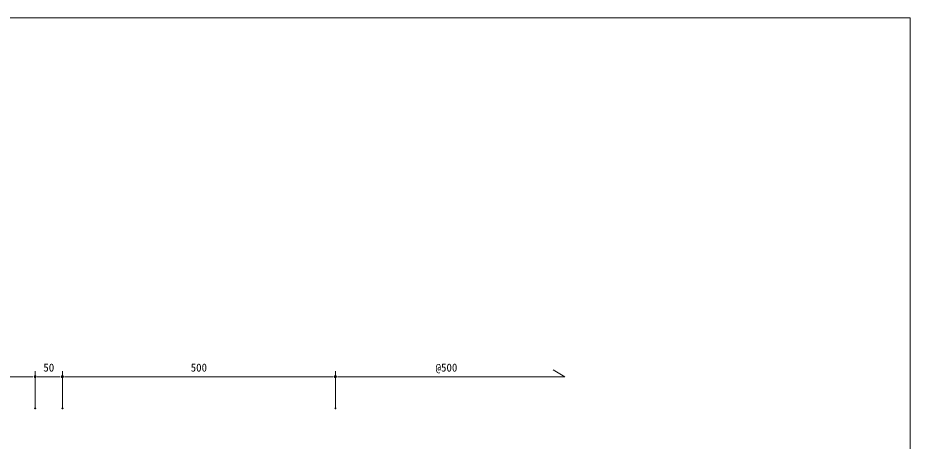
# Model space of a CAD drawing. Units: millimetres, scale not verified. Extents: x -1485 to 1485, y -1050 to 1050.
# Drawn here: x -150 to 1485, y 275 to 1050 of the extents above; entities that cross this region are included whole.
import ezdxf
from ezdxf.enums import TextEntityAlignment as Align

# ---------------------------------------------------------------- set-up
doc = ezdxf.new("R2010")
doc.units = ezdxf.units.MM
doc.header["$LTSCALE"] = 7
doc.header["$PDMODE"] = 32
doc.header["$PDSIZE"] = 1.4
for name, color, linetype, lineweight in [('0-0_0', 7, 'Continuous', 9), ('0-9_sunpo', 7, 'Continuous', 9), ('0-A_MOJI', 7, 'Continuous', 18), ('0-E_DECKM', 7, 'Continuous', 18)]:
    doc.layers.add(name, color=color, linetype=linetype, lineweight=lineweight)
doc.layers.add('0-2_DEFPOINTS', color=7, linetype='Continuous')
doc.styles.add('ＭＳ ゴシック', font='')
doc.styles.get('ＭＳ ゴシック').set_extended_font_data('MS Gothic')

# ---------------------------------------------------------------- blocks, each defined once
blk = doc.blocks.new('_Dot')
at = {"layer": '0-0_0'}
for p, q in [((-0.5, 0), (-1, 0)), ((0.25, 0), (-0.25, 0))]:
    blk.add_line(p, q, dxfattribs=at)
blk.add_circle((0, 0), 0.25, dxfattribs=at)
blk = doc.blocks.new('D3')
at = {"layer": '0-2_DEFPOINTS'}
for p in [(1916.837, 1443.116), (1416.837, 1385.194), (1916.837, 1385.194)]:
    blk.add_point(p, dxfattribs=at)
at = {"layer": '0-9_sunpo'}
for p, q in [((1416.837, 1385.694), (1416.837, 1453.116)), ((1424.837, 1443.116), (1908.837, 1443.116)), ((1916.837, 1385.694), (1916.837, 1453.116))]:
    blk.add_line(p, q, dxfattribs=at)
at = {"layer": '0-9_sunpo', "xscale": 8, "yscale": 8, "rotation": 180}
blk.add_blockref('_Dot', (1416.837, 1443.116), dxfattribs=at)
at = {"layer": '0-9_sunpo', "xscale": 8, "yscale": 8}
blk.add_blockref('_Dot', (1916.837, 1443.116), dxfattribs=at)
at = {"layer": '0-9_sunpo', "style": 'ＭＳ ゴシック'}
blk.add_text('500', height=14.66, dxfattribs=at).set_placement((1651.837, 1448.116), align=Align.BOTTOM_LEFT)
blk = doc.blocks.new('D6')
at = {"layer": '0-2_DEFPOINTS'}
for p in [(1366.837, 1443.116), (953.111, 1385.194), (1366.837, 1385.194)]:
    blk.add_point(p, dxfattribs=at)
at = {"layer": '0-A_MOJI', "lineweight": 9}
for p, q in [((953.111, 1400.194), (953.111, 1453.116)), ((961.111, 1443.116), (1358.837, 1443.116)), ((1366.837, 1400.194), (1366.837, 1453.116))]:
    blk.add_line(p, q, dxfattribs=at)
at = {"layer": '0-A_MOJI', "xscale": 8, "yscale": 8, "rotation": 180}
blk.add_blockref('_Dot', (953.111, 1443.116), dxfattribs=at)
at = {"layer": '0-A_MOJI', "xscale": 8, "yscale": 8}
blk.add_blockref('_Dot', (1366.837, 1443.116), dxfattribs=at)
at = {"layer": '0-A_MOJI', "style": 'ＭＳ ゴシック'}
for s, p in [('メンテナンス通路', (1079.974, 1482.168)), ('500程度', (1124.974, 1452.168))]:
    blk.add_text(s, height=14.66, dxfattribs=at).set_placement(p, align=Align.BOTTOM_LEFT)
blk = doc.blocks.new('D8')
at = {"layer": '0-2_DEFPOINTS'}
for p in [(1416.837, 1443.116), (1366.837, 1385.194), (1416.837, 1385.194)]:
    blk.add_point(p, dxfattribs=at)
at = {"layer": '0-9_sunpo'}
for p, q in [((1366.837, 1385.694), (1366.837, 1453.116)), ((1374.837, 1443.116), (1408.837, 1443.116)), ((1416.837, 1385.694), (1416.837, 1453.116))]:
    blk.add_line(p, q, dxfattribs=at)
at = {"layer": '0-9_sunpo', "xscale": 8, "yscale": 8, "rotation": 180}
blk.add_blockref('_Dot', (1366.837, 1443.116), dxfattribs=at)
at = {"layer": '0-9_sunpo', "xscale": 8, "yscale": 8}
blk.add_blockref('_Dot', (1416.837, 1443.116), dxfattribs=at)
at = {"layer": '0-9_sunpo', "style": 'ＭＳ ゴシック'}
blk.add_text('50', height=14.66, dxfattribs=at).set_placement((1381.837, 1448.116), align=Align.BOTTOM_LEFT)

msp = doc.modelspace()

# ---------------------------------------------------------------- linework, layer by layer
at = {"layer": '0-0_0', "lineweight": 18}
msp.add_lwpolyline([(-1485, -1050), (1485, -1050), (1485, 1050), (-1485, 1050)], close=True, dxfattribs=at)
at = {"layer": '0-9_sunpo', "lineweight": 18}
for p, q in [((431.837, 335.694), (431.837, 393.116)), ((439.837, 393.116), (852.513, 393.116)), ((852.513, 393.116), (830.863, 405.616))]:
    msp.add_line(p, q, dxfattribs=at)
at = {"layer": '0-E_DECKM'}
for p, q in [((-68.163, 378.821), (-68.163, 335.194)), ((431.837, 378.821), (431.837, 335.194))]:
    msp.add_line(p, q, dxfattribs=at)

# ---------------------------------------------------------------- block references
at = {"layer": '0-9_sunpo'}
for name in ['D8', 'D3']:
    msp.add_blockref(name, (-1485, -1050), dxfattribs=at)
at = {"layer": '0-9_sunpo', "xscale": 8, "yscale": 8, "rotation": 180}
msp.add_blockref('_Dot', (431.837, 393.116), dxfattribs=at)
at = {"layer": '0-A_MOJI'}
msp.add_blockref('D6', (-1485, -1050), dxfattribs=at)

# ---------------------------------------------------------------- texts
at = {"layer": '0-9_sunpo', "style": 'ＭＳ ゴシック'}
msp.add_text('@500', height=14.66, dxfattribs=at).set_placement((615.496, 398.116), align=Align.BOTTOM_LEFT)

doc.saveas('drawing.dxf')
